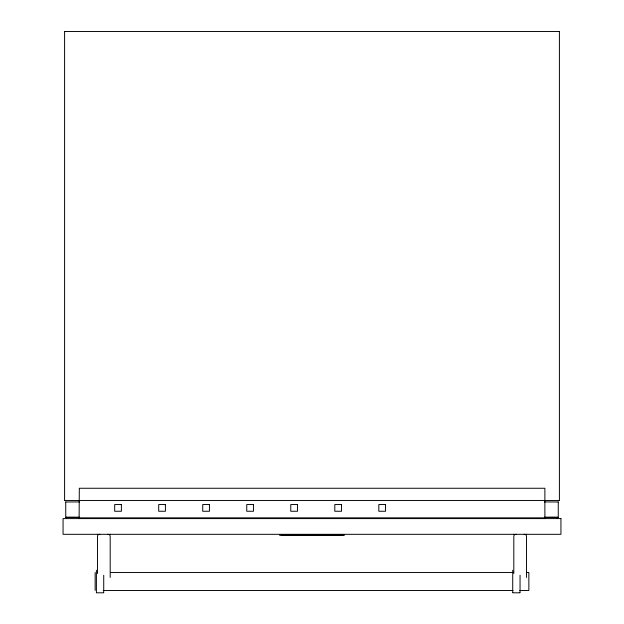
<?xml version="1.0" encoding="UTF-8"?>
<svg xmlns="http://www.w3.org/2000/svg" width="624" height="624" viewBox="0 0 624 624"><rect width="100%" height="100%" fill="white"/><g stroke="black" fill="none" stroke-linecap="round" stroke-linejoin="round"><path stroke-width="0.94" d="M66.534 518.528L66.534 517.187M544.666 517.187L557.466 517.187L557.318 518.528M64.592 31.418L64.592 500.557M65.746 501.93L65.746 517.429M97.484 534.245L97.921 534.682L97.484 536.617L97.484 573.503M513.809 534.245L514.246 534.682L513.809 536.617L513.809 573.503M544.877 517.889L544.877 488.264L79.303 488.264L79.123 517.889M559.408 500.557L559.408 31.418M558.254 517.429L558.254 501.93M557.443 518.505L557.466 517.335M110.191 577.387L110.191 536.617L109.754 534.682L110.191 534.245M526.516 577.387L526.516 536.617L526.079 534.682L526.516 534.245M64.685 31.512L559.315 31.512M65.793 501.977L79.646 501.93M66.557 517.21L79.334 517.187M97.921 534.682L99.856 534.245M544.846 517.858L79.154 517.858M514.246 534.682L516.181 534.245M559.315 500.464L64.685 500.464M558.207 517.382L544.354 517.429M544.354 501.93L558.207 501.977M79.646 517.429L65.793 517.382M279.505 535.213L344.495 535.213M110.986 572.465L513.014 572.465M526.64 572.465L528.59 572.465M103.194 590.491L513.014 590.491M519.831 590.491L528.59 590.491M96.665 592.8L103.459 592.8M512.99 592.8L519.784 592.8M524.144 534.245L526.079 534.682M107.819 534.245L109.754 534.682M528.856 572.575L528.856 590.382M520.049 575.25L520.049 592.691M512.725 570.274L512.725 592.691M103.724 575.25L103.724 592.691M96.4 570.274L96.4 592.691M95.144 572.575L95.144 590.382M66.534 517.335L66.534 518.38M121.391 504.543L114.683 504.543L114.683 511.251L121.391 511.251L121.391 504.543M165.415 504.543L158.707 504.543L158.707 511.251L165.415 511.251L165.415 504.543M209.438 504.543L202.73 504.543L202.73 511.251L209.438 511.251L209.438 504.543M253.461 504.543L246.753 504.543L246.753 511.251L253.461 511.251L253.461 504.543M297.484 504.543L290.776 504.543L290.776 511.251L297.484 511.251L297.484 504.543M341.507 504.543L334.799 504.543L334.799 511.251L341.507 511.251L341.507 504.543M385.531 504.543L378.823 504.543L378.823 511.251L385.531 511.251L385.531 504.543M560.937 518.591L63.063 518.591L63.063 534.316L560.937 534.316L560.937 518.591M342.818 535.361L281.182 535.361L342.802 535.392"/></g></svg>
